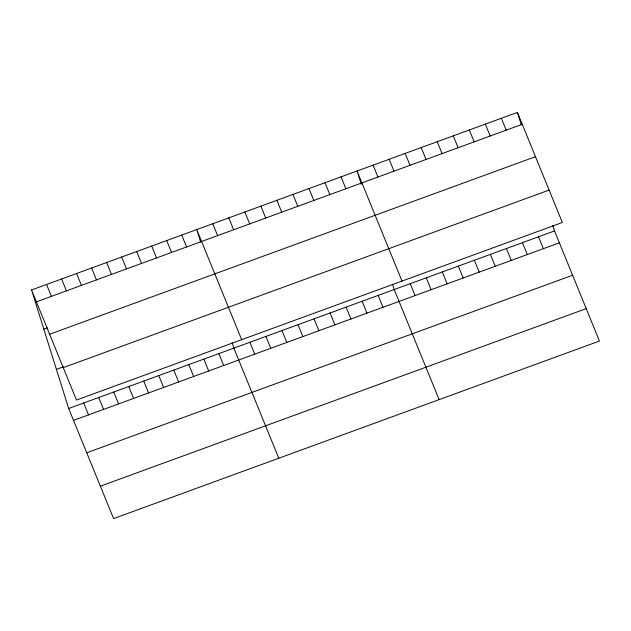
<?xml version="1.0" encoding="UTF-8"?>
<svg xmlns="http://www.w3.org/2000/svg" width="631" height="631" viewBox="0 0 631 631"><rect width="100%" height="100%" fill="white"/><g stroke="black" fill="none" stroke-linecap="round" stroke-linejoin="round"><path stroke-width="0.95" d="M31.55 289.96L517.404 112.405L562.331 222.498L76.477 400.046L31.55 289.96L68.669 408.502L113.596 518.595L599.45 341.04L554.523 230.954L552.851 225.622M36.401 301.839L522.255 124.291M43.799 329.074L47.333 327.789M49.62 334.249L535.474 156.693M56.419 369.38L63.486 366.8M63.25 367.636L549.104 190.089M68.669 408.502L554.523 230.954M73.519 420.38L559.374 242.832M86.747 452.79L572.601 275.242M100.368 486.185L586.223 308.63M501.369 118.265L506.22 130.144M538.488 236.814L543.338 248.693M485.334 124.126L490.184 136.004M522.46 242.675L527.303 254.553M469.306 129.986L474.149 141.865M506.425 248.527L511.268 260.414M453.271 135.846L458.122 147.725M490.39 254.388L495.24 266.266M437.236 141.707L442.086 153.585M474.354 260.248L479.205 272.127M421.208 147.559L426.051 159.446M458.327 266.108L463.17 277.987M405.173 153.42L410.016 165.298M442.292 271.969L447.142 283.847M389.138 159.28L393.989 171.159M426.256 277.829L431.107 289.708M373.102 165.141L377.953 177.019M410.221 283.682L415.072 295.568M402.002 281.087L357.075 171.001L361.248 184.339M439.121 399.636L394.194 289.542L392.521 284.21M341.04 176.861L345.891 188.74M378.158 295.403L383.009 307.281M325.004 182.714L329.855 194.6M362.123 301.263L366.974 313.142M308.969 188.574L313.82 200.453M346.096 307.123L350.939 319.002M292.942 194.435L297.785 206.313M330.06 312.984L334.903 324.862M276.906 200.295L281.757 212.174M314.025 318.836L318.876 330.723M260.871 206.156L265.722 218.034M297.99 324.697L302.841 336.575M244.844 212.016L249.687 223.895M281.962 330.557L286.805 342.436M228.808 217.869L233.651 229.755M265.927 336.418L270.77 348.296M212.773 223.729L217.624 235.608M249.892 342.278L254.743 354.157M241.665 339.683L196.738 229.589L200.634 242.036M278.784 458.224L233.856 348.138L232.192 342.799M181.72 235.079L186.571 246.958M218.839 353.62L223.69 365.507M166.702 240.569L171.553 252.447M203.829 359.11L208.672 370.989M151.685 246.051L156.535 257.937M188.811 364.6L193.654 376.478M136.675 251.54L141.518 263.419M173.793 370.089L178.636 381.968M121.657 257.03L126.5 268.909M158.775 375.571L163.618 387.458M106.639 262.52L111.482 274.398M143.758 381.061L148.6 392.939M91.621 268.009L96.464 279.888M128.74 386.551L133.583 398.429M76.603 273.491L81.446 285.37M113.722 392.04L118.573 403.919M61.586 278.981L66.436 290.859M98.704 397.53L103.555 409.409M46.568 284.471L51.419 296.349M83.686 403.012L88.537 414.89M517.404 112.405L521.301 124.851"/></g></svg>
